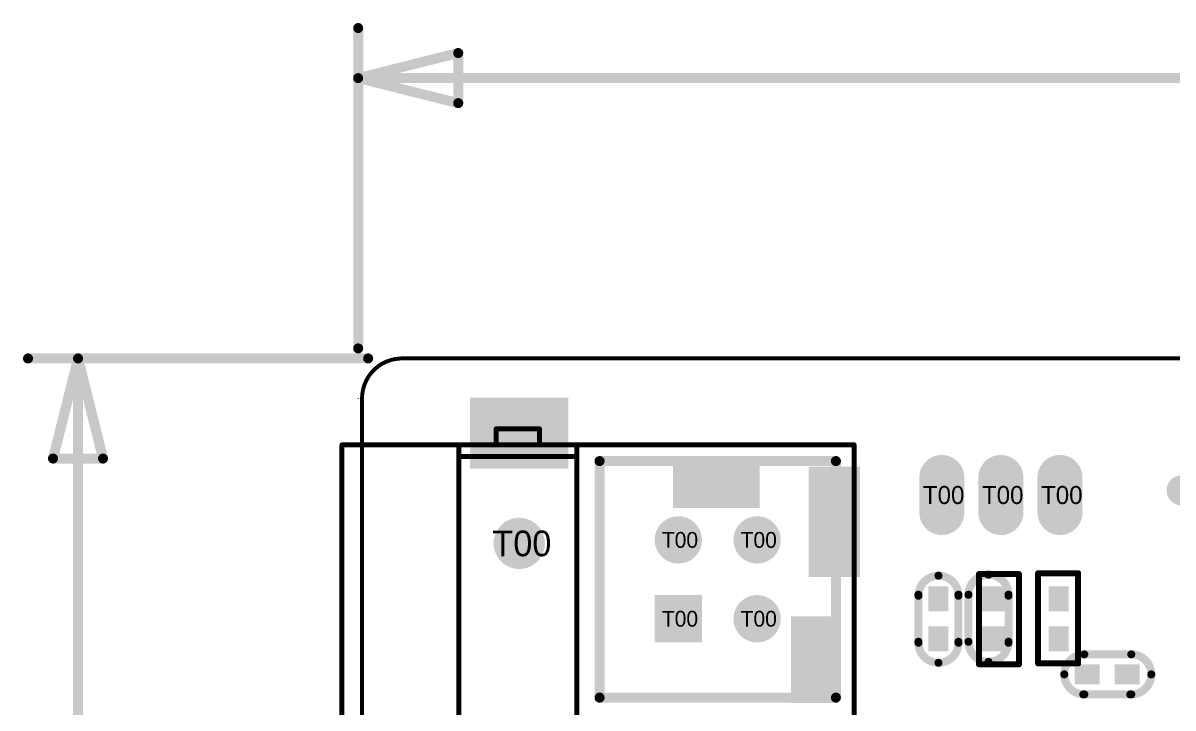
# Model space of a CAD drawing. Extents: x -400 to 4142, y 20 to 2756.
# Drawn here: x -305 to 844, y 2071 to 2755 of the extents above; entities that cross this region are included whole.
import ezdxf

# ---------------------------------------------------------------- set-up
doc = ezdxf.new("R2010")
doc.units = 0
doc.header["$MEASUREMENT"] = 0
for name, color, linetype in [('2DLINES_1', 3, 'Continuous'), ('BOARD_OUTLINE', 1, 'Continuous'), ('COMP_OUTLINE_BOTTOM', 6, 'Continuous'), ('COMP_OUTLINE_TOP', 4, 'Continuous'), ('DRILLHOLE', 10, 'Continuous'), ('PADLAYER_BOTTOM', 7, 'Continuous'), ('PADLAYER_TOP', 5, 'Continuous'), ('TOOL_TOP', 8, 'Continuous'), ('TOOLCODE_TOP', 9, 'Continuous')]:
    doc.layers.add(name, color=color, linetype=linetype)

msp = doc.modelspace()

# ---------------------------------------------------------------- linework, layer by layer
at = {"layer": '2DLINES_1'}
for points, const_width in [([(30, 2430), (30, 2750)], 10), ([(30, 2700), (130, 2725)], 10), ([(130, 2725), (130, 2675)], 10), ([(30, 2700), (1808.636, 2700)], 10), ([(130, 2675), (30, 2700)], 10), ([(40, 2420), (-300, 2420)], 10), ([(-275, 2320), (-250, 2420)], 10), ([(-250, 2420), (-250, 1307.5)], 10), ([(-250, 2420), (-225, 2320)], 10), ([(90, 2420), (90.026, 2420)], 1), ([(30, 2380), (30.026, 2380)], 1), ([(-225, 2320), (-275, 2320)], 10)]:
    msp.add_lwpolyline(points, dxfattribs=dict(at, const_width=const_width))
for points, const_width in [([(27.5, 2750, 1), (32.5, 2750, 1)], 5), ([(127.5, 2725, 1), (132.5, 2725, 1)], 5), ([(127.5, 2725, 1), (132.5, 2725, 1)], 5), ([(27.5, 2700, 1), (32.5, 2700, 1)], 5), ([(27.5, 2700, 1), (32.5, 2700, 1)], 5), ([(27.5, 2700, 1), (32.5, 2700, 1)], 5), ([(127.5, 2675, 1), (132.5, 2675, 1)], 5), ([(127.5, 2675, 1), (132.5, 2675, 1)], 5), ([(27.5, 2430, 1), (32.5, 2430, 1)], 5), ([(-302.5, 2420, 1), (-297.5, 2420, 1)], 5), ([(-252.5, 2420, 1), (-247.5, 2420, 1)], 5), ([(-252.5, 2420, 1), (-247.5, 2420, 1)], 5), ([(-252.5, 2420, 1), (-247.5, 2420, 1)], 5), ([(37.5, 2420, 1), (42.5, 2420, 1)], 5), ([(89.75, 2420, 1), (90.25, 2420, 1)], 0.5), ([(89.776, 2420, 1), (90.276, 2420, 1)], 0.5), ([(29.75, 2380, 1), (30.25, 2380, 1)], 0.5), ([(29.776, 2380, 1), (30.276, 2380, 1)], 0.5), ([(-277.5, 2320, 1), (-272.5, 2320, 1)], 5), ([(-277.5, 2320, 1), (-272.5, 2320, 1)], 5), ([(-227.5, 2320, 1), (-222.5, 2320, 1)], 5), ([(-227.5, 2320, 1), (-222.5, 2320, 1)], 5)]:
    msp.add_lwpolyline(points, format="xyb", close=True, dxfattribs=dict(at, const_width=const_width))
at = {"layer": 'BOARD_OUTLINE', "const_width": 3.937}
for points in [[(73.858, 2420, 0.414214), (33.858, 2380)], [(3930.866, 2420), (73.858, 2420, 0.414214)]]:
    msp.add_lwpolyline(points, format="xyb", dxfattribs=at)
at = {"layer": 'BOARD_OUTLINE', "const_width": 1.969}
for points in [[(72.874, 2420, 1), (74.843, 2420, 1)], [(72.874, 2420, 1), (74.843, 2420, 1)], [(32.874, 2380, 1), (34.843, 2380, 1)], [(32.874, 2380, 1), (34.843, 2380, 1)]]:
    msp.add_lwpolyline(points, format="xyb", close=True, dxfattribs=at)
at = {"layer": 'BOARD_OUTLINE', "const_width": 3.937}
msp.add_lwpolyline([(33.858, 2380), (33.858, 100)], dxfattribs=at)
at = {"layer": 'COMP_OUTLINE_BOTTOM', "const_width": 8}
for points in [[(610, 2203, 0.414214), (590, 2183)], [(630, 2183, 0.414214), (610, 2203, 0.414214)], [(660, 2204, 0.414214), (640, 2184)], [(680, 2184, 0.414214), (660, 2204, 0.414214)], [(590, 2136, 0.414214), (610, 2116, 0.414214)], [(610, 2116, 0.414214), (630, 2136)], [(640, 2137, 0.414214), (660, 2117, 0.414214)], [(660, 2117, 0.414214), (680, 2137)], [(755.745, 2124.437, 0.414214), (735.745, 2104.437, 0.414214)], [(822.745, 2104.437, 0.414214), (802.745, 2124.437)], [(735.745, 2104.437, 0.414214), (755.745, 2084.437)], [(802.745, 2084.437, 0.414214), (822.745, 2104.437, 0.414214)]]:
    msp.add_lwpolyline(points, format="xyb", dxfattribs=at)
at = {"layer": 'COMP_OUTLINE_BOTTOM', "const_width": 4}
for points in [[(608, 2203, 1), (612, 2203, 1)], [(608, 2203, 1), (612, 2203, 1)], [(658, 2204, 1), (662, 2204, 1)], [(658, 2204, 1), (662, 2204, 1)], [(588, 2184, 1), (592, 2184, 1)], [(588, 2183, 1), (592, 2183, 1)], [(628, 2183, 1), (632, 2183, 1)], [(628, 2183, 1), (632, 2183, 1)], [(638, 2184, 1), (642, 2184, 1)], [(638, 2184, 1), (642, 2184, 1)], [(678, 2184, 1), (682, 2184, 1)], [(678, 2183, 1), (682, 2183, 1)], [(588, 2137, 1), (592, 2137, 1)], [(588, 2136, 1), (592, 2136, 1)], [(628, 2136, 1), (632, 2136, 1)], [(628, 2136, 1), (632, 2136, 1)], [(638, 2137, 1), (642, 2137, 1)], [(638, 2137, 1), (642, 2137, 1)], [(678, 2137, 1), (682, 2137, 1)], [(678, 2136, 1), (682, 2136, 1)], [(753.745, 2124.437, 1), (757.745, 2124.437, 1)], [(753.745, 2124.437, 1), (757.745, 2124.437, 1)], [(800.745, 2124.437, 1), (804.745, 2124.437, 1)], [(800.745, 2124.437, 1), (804.745, 2124.437, 1)], [(608, 2116, 1), (612, 2116, 1)], [(608, 2116, 1), (612, 2116, 1)], [(658, 2117, 1), (662, 2117, 1)], [(658, 2117, 1), (662, 2117, 1)], [(733.745, 2104.437, 1), (737.745, 2104.437, 1)], [(733.745, 2104.437, 1), (737.745, 2104.437, 1)], [(820.745, 2104.437, 1), (824.745, 2104.437, 1)], [(820.745, 2104.437, 1), (824.745, 2104.437, 1)], [(752.745, 2084.437, 1), (756.745, 2084.437, 1)], [(753.745, 2084.437, 1), (757.745, 2084.437, 1)], [(799.745, 2084.437, 1), (803.745, 2084.437, 1)], [(800.745, 2084.437, 1), (804.745, 2084.437, 1)]]:
    msp.add_lwpolyline(points, format="xyb", close=True, dxfattribs=at)
at = {"layer": 'COMP_OUTLINE_BOTTOM', "const_width": 8}
for points in [[(590, 2137), (590, 2184)], [(630, 2136), (630, 2183)], [(640, 2184), (640, 2137)], [(680, 2183), (680, 2136)], [(802.745, 2124.437), (755.745, 2124.437)], [(801.745, 2084.437), (754.745, 2084.437)]]:
    msp.add_lwpolyline(points, dxfattribs=at)
at = {"layer": 'COMP_OUTLINE_TOP'}
for points, const_width in [([(167.897, 2333.865), (167.897, 2349.613)], 5), ([(211.204, 2349.613), (167.897, 2349.613)], 5), ([(211.204, 2333.865), (211.204, 2349.613)], 5), ([(13.835, 2042.331), (13.835, 2333.669)], 5), ([(525.646, 2333.669), (13.835, 2333.669)], 5), ([(130.495, 2042.526), (130.495, 2333.865)], 5), ([(248.605, 2042.526), (248.606, 2333.865)], 5), ([(525.646, 2042.331), (525.646, 2333.669)], 5), ([(248.606, 2322.054), (130.495, 2322.054)], 5), ([(271.26, 2081.26), (271.26, 2317.48)], 10), ([(271.26, 2317.48), (507.48, 2317.48)], 10), ([(507.48, 2317.48), (507.48, 2081.26)], 10), ([(650.39, 2204.57), (690.39, 2204.57)], 6), ([(650.39, 2114.57), (650.39, 2204.57)], 6), ([(690.39, 2204.57), (690.39, 2114.57)], 6), ([(709.61, 2115.43), (709.61, 2205.43)], 6), ([(709.61, 2205.43), (749.61, 2205.43)], 6), ([(749.61, 2205.43), (749.61, 2115.43)], 6), ([(590, 2136), (590, 2183)], 8), ([(630, 2137), (630, 2184)], 8), ([(690.39, 2114.57), (650.39, 2114.57)], 6), ([(749.61, 2115.43), (709.61, 2115.43)], 6), ([(507.48, 2081.26), (271.26, 2081.26)], 10)]:
    msp.add_lwpolyline(points, dxfattribs=dict(at, const_width=const_width))
for points, const_width in [([(166.647, 2349.613, 1), (169.147, 2349.613, 1)], 2.5), ([(166.647, 2349.613, 1), (169.147, 2349.613, 1)], 2.5), ([(209.954, 2349.613, 1), (212.454, 2349.613, 1)], 2.5), ([(209.954, 2349.613, 1), (212.454, 2349.613, 1)], 2.5), ([(12.585, 2333.669, 1), (15.085, 2333.669, 1)], 2.5), ([(12.585, 2333.669, 1), (15.085, 2333.669, 1)], 2.5), ([(129.245, 2333.865, 1), (131.745, 2333.865, 1)], 2.5), ([(166.647, 2333.865, 1), (169.147, 2333.865, 1)], 2.5), ([(209.954, 2333.865, 1), (212.454, 2333.865, 1)], 2.5), ([(247.356, 2333.865, 1), (249.856, 2333.865, 1)], 2.5), ([(524.396, 2333.669, 1), (526.896, 2333.669, 1)], 2.5), ([(524.396, 2333.669, 1), (526.896, 2333.669, 1)], 2.5), ([(129.245, 2322.054, 1), (131.745, 2322.054, 1)], 2.5), ([(247.356, 2322.054, 1), (249.856, 2322.054, 1)], 2.5), ([(268.76, 2317.48, 1), (273.76, 2317.48, 1)], 5), ([(268.76, 2317.48, 1), (273.76, 2317.48, 1)], 5), ([(504.98, 2317.48, 1), (509.98, 2317.48, 1)], 5), ([(504.98, 2317.48, 1), (509.98, 2317.48, 1)], 5), ([(608, 2203, 1), (612, 2203, 1)], 4), ([(608, 2203, 1), (612, 2203, 1)], 4), ([(648.89, 2204.57, 1), (651.89, 2204.57, 1)], 3), ([(648.89, 2204.57, 1), (651.89, 2204.57, 1)], 3), ([(688.89, 2204.57, 1), (691.89, 2204.57, 1)], 3), ([(688.89, 2204.57, 1), (691.89, 2204.57, 1)], 3), ([(708.11, 2205.43, 1), (711.11, 2205.43, 1)], 3), ([(708.11, 2205.43, 1), (711.11, 2205.43, 1)], 3), ([(748.11, 2205.43, 1), (751.11, 2205.43, 1)], 3), ([(748.11, 2205.43, 1), (751.11, 2205.43, 1)], 3), ([(588, 2183, 1), (592, 2183, 1)], 4), ([(588, 2183, 1), (592, 2183, 1)], 4), ([(628, 2184, 1), (632, 2184, 1)], 4), ([(628, 2183, 1), (632, 2183, 1)], 4), ([(588, 2136, 1), (592, 2136, 1)], 4), ([(588, 2136, 1), (592, 2136, 1)], 4), ([(628, 2137, 1), (632, 2137, 1)], 4), ([(628, 2136, 1), (632, 2136, 1)], 4), ([(608, 2116, 1), (612, 2116, 1)], 4), ([(608, 2116, 1), (612, 2116, 1)], 4), ([(648.89, 2114.57, 1), (651.89, 2114.57, 1)], 3), ([(648.89, 2114.57, 1), (651.89, 2114.57, 1)], 3), ([(688.89, 2114.57, 1), (691.89, 2114.57, 1)], 3), ([(688.89, 2114.57, 1), (691.89, 2114.57, 1)], 3), ([(708.11, 2115.43, 1), (711.11, 2115.43, 1)], 3), ([(708.11, 2115.43, 1), (711.11, 2115.43, 1)], 3), ([(748.11, 2115.43, 1), (751.11, 2115.43, 1)], 3), ([(748.11, 2115.43, 1), (751.11, 2115.43, 1)], 3), ([(268.76, 2081.26, 1), (273.76, 2081.26, 1)], 5), ([(268.76, 2081.26, 1), (273.76, 2081.26, 1)], 5), ([(504.98, 2081.26, 1), (509.98, 2081.26, 1)], 5), ([(504.98, 2081.26, 1), (509.98, 2081.26, 1)], 5)]:
    msp.add_lwpolyline(points, format="xyb", close=True, dxfattribs=dict(at, const_width=const_width))
at = {"layer": 'COMP_OUTLINE_TOP', "const_width": 8}
for points in [[(590, 2183, -0.414214), (610, 2203, -0.414214)], [(610, 2203, -0.414214), (630, 2183)], [(610, 2116, -0.414214), (590, 2136)], [(630, 2136, -0.414214), (610, 2116, -0.414214)]]:
    msp.add_lwpolyline(points, format="xyb", dxfattribs=at)
at = {"layer": 'DRILLHOLE', "const_width": 0.001}
for points in [[(181.158, 2325.795, -1), (181.158, 2365.165), (200.843, 2365.165, -1), (200.843, 2325.795), (181.158, 2325.795)], [(370.134, 2282.488, -1), (370.134, 2306.11), (405.567, 2306.11, -1), (405.567, 2282.488), (370.134, 2282.488)], [(486.276, 2266.74, -1), (525.646, 2266.74), (525.646, 2247.055, -1), (486.276, 2247.055), (486.276, 2266.74)], [(474.465, 2136.819, -1), (498.087, 2136.819), (498.087, 2101.386, -1), (474.465, 2101.386), (474.465, 2136.819)]]:
    msp.add_lwpolyline(points, format="xyb", dxfattribs=at)
at = {"layer": 'DRILLHOLE', "const_width": 0.0005}
for points in [[(181.157, 2325.795, 1), (181.158, 2325.795, 1)], [(181.157, 2325.795, 1), (181.158, 2325.795, 1)], [(370.134, 2282.488, 1), (370.134, 2282.488, 1)], [(370.134, 2282.488, 1), (370.134, 2282.488, 1)], [(486.275, 2266.74, 1), (486.276, 2266.74, 1)], [(486.275, 2266.74, 1), (486.276, 2266.74, 1)], [(474.464, 2136.819, 1), (474.465, 2136.819, 1)], [(474.464, 2136.819, 1), (474.465, 2136.819, 1)]]:
    msp.add_lwpolyline(points, format="xyb", close=True, dxfattribs=at)
at = {"layer": 'PADLAYER_BOTTOM'}
for points, const_width in [([(602.075, 2301.09, 1), (624.575, 2301.09, 1)], 22.5), ([(661.13, 2301.09, 1), (683.63, 2301.09, 1)], 22.5), ([(720.185, 2301.09, 1), (742.685, 2301.09, 1)], 22.5), ([(845.47, 2288.28, 1), (860.47, 2288.28, 1)], 15), ([(602.075, 2266.09, 1), (624.575, 2266.09, 1)], 22.5), ([(661.13, 2266.09, 1), (683.63, 2266.09, 1)], 22.5), ([(720.185, 2266.09, 1), (742.685, 2266.09, 1)], 22.5), ([(178.205, 2235.244, 1), (203.795, 2235.244, 1)], 25.591), ([(338.189, 2238.74, 1), (361.811, 2238.74, 1)], 23.622), ([(416.929, 2238.74, 1), (440.551, 2238.74, 1)], 23.622), ([(416.929, 2160, 1), (440.551, 2160, 1)], 23.622)]:
    msp.add_lwpolyline(points, format="xyb", close=True, dxfattribs=dict(at, const_width=const_width))
for points in [[(240.213, 2380.913), (141.787, 2380.913), (240.213, 2310.047), (141.787, 2310.047)], [(431.158, 2317.921), (344.543, 2317.921), (431.158, 2270.677), (344.543, 2270.677)], [(531.551, 2201.779), (531.551, 2312.016), (480.37, 2201.779), (480.37, 2312.016)], [(635.825, 2266.09), (635.825, 2301.09), (590.825, 2266.09), (590.825, 2301.09)], [(694.88, 2266.09), (694.88, 2301.09), (649.88, 2266.09), (649.88, 2301.09)], [(753.935, 2266.09), (753.935, 2301.09), (708.935, 2266.09), (708.935, 2301.09)], [(600, 2192.5), (600, 2167.5), (620, 2192.5), (620, 2167.5)], [(670, 2167.5), (670, 2192.5), (650, 2167.5), (650, 2192.5)], [(373.622, 2136.378), (373.622, 2183.622), (326.378, 2136.378), (326.378, 2183.622)], [(509.898, 2075.795), (509.898, 2162.409), (462.654, 2075.795), (462.654, 2162.409)], [(600, 2152.5), (600, 2127.5), (620, 2152.5), (620, 2127.5)], [(670, 2127.5), (670, 2152.5), (650, 2127.5), (650, 2152.5)], [(746.245, 2094.437), (771.245, 2094.437), (746.245, 2114.437), (771.245, 2114.437)], [(786.245, 2094.437), (811.245, 2094.437), (786.245, 2114.437), (811.245, 2114.437)]]:
    msp.add_solid(points, dxfattribs=at)
at = {"layer": 'PADLAYER_TOP'}
for points, const_width in [([(602.075, 2301.09, 1), (624.575, 2301.09, 1)], 22.5), ([(661.13, 2301.09, 1), (683.63, 2301.09, 1)], 22.5), ([(720.185, 2301.09, 1), (742.685, 2301.09, 1)], 22.5), ([(845.47, 2288.28, 1), (860.47, 2288.28, 1)], 15), ([(602.075, 2266.09, 1), (624.575, 2266.09, 1)], 22.5), ([(661.13, 2266.09, 1), (683.63, 2266.09, 1)], 22.5), ([(720.185, 2266.09, 1), (742.685, 2266.09, 1)], 22.5), ([(178.205, 2235.244, 1), (203.795, 2235.244, 1)], 25.591), ([(338.189, 2238.74, 1), (361.811, 2238.74, 1)], 23.622), ([(416.929, 2238.74, 1), (440.551, 2238.74, 1)], 23.622), ([(416.929, 2160, 1), (440.551, 2160, 1)], 23.622)]:
    msp.add_lwpolyline(points, format="xyb", close=True, dxfattribs=dict(at, const_width=const_width))
for points in [[(240.213, 2380.913), (141.787, 2380.913), (240.213, 2310.047), (141.787, 2310.047)], [(431.158, 2317.921), (344.543, 2317.921), (431.158, 2270.677), (344.543, 2270.677)], [(531.551, 2201.779), (531.551, 2312.016), (480.37, 2201.779), (480.37, 2312.016)], [(635.825, 2266.09), (635.825, 2301.09), (590.825, 2266.09), (590.825, 2301.09)], [(694.88, 2266.09), (694.88, 2301.09), (649.88, 2266.09), (649.88, 2301.09)], [(753.935, 2266.09), (753.935, 2301.09), (708.935, 2266.09), (708.935, 2301.09)], [(620, 2167.5), (620, 2192.5), (600, 2167.5), (600, 2192.5)], [(660, 2192.5), (660, 2167.5), (680, 2192.5), (680, 2167.5)], [(740, 2167.5), (740, 2192.5), (720, 2167.5), (720, 2192.5)], [(373.622, 2136.378), (373.622, 2183.622), (326.378, 2136.378), (326.378, 2183.622)], [(509.898, 2075.795), (509.898, 2162.409), (462.654, 2075.795), (462.654, 2162.409)], [(620, 2127.5), (620, 2152.5), (600, 2127.5), (600, 2152.5)], [(660, 2152.5), (660, 2127.5), (680, 2152.5), (680, 2127.5)], [(740, 2127.5), (740, 2152.5), (720, 2127.5), (720, 2152.5)]]:
    msp.add_solid(points, dxfattribs=at)
at = {"layer": 'TOOL_TOP'}
for points, const_width in [([(595.325, 2283.59, 1), (631.325, 2283.59, 1), (595.325, 2283.59)], 0.001), ([(654.38, 2283.59, 1), (690.38, 2283.59, 1), (654.38, 2283.59)], 0.001), ([(713.435, 2283.59, 1), (749.435, 2283.59, 1), (713.435, 2283.59)], 0.001), ([(165.409, 2235.244, 1), (216.591, 2235.244, 1), (165.409, 2235.244)], 0.001), ([(334.252, 2238.74, 1), (365.748, 2238.74, 1), (334.252, 2238.74)], 10), ([(412.992, 2238.74, 1), (444.488, 2238.74, 1), (412.992, 2238.74)], 10), ([(334.252, 2160, 1), (365.748, 2160, 1), (334.252, 2160)], 10), ([(412.992, 2160, 1), (444.488, 2160, 1), (412.992, 2160)], 10)]:
    msp.add_lwpolyline(points, format="xyb", dxfattribs=dict(at, const_width=const_width))

# ---------------------------------------------------------------- texts
at = {"layer": 'TOOLCODE_TOP'}
for height, p in [(18, (594.425, 2274.59)), (18, (653.48, 2274.59)), (18, (712.535, 2274.59)), (25.5906, (164.13, 2222.449)), (15.748, (333.465, 2230.866)), (15.748, (412.205, 2230.866)), (15.748, (333.465, 2152.126)), (15.748, (412.205, 2152.126))]:
    msp.add_text('T00', height=height, dxfattribs=at).set_placement(p)

doc.saveas('drawing.dxf')
